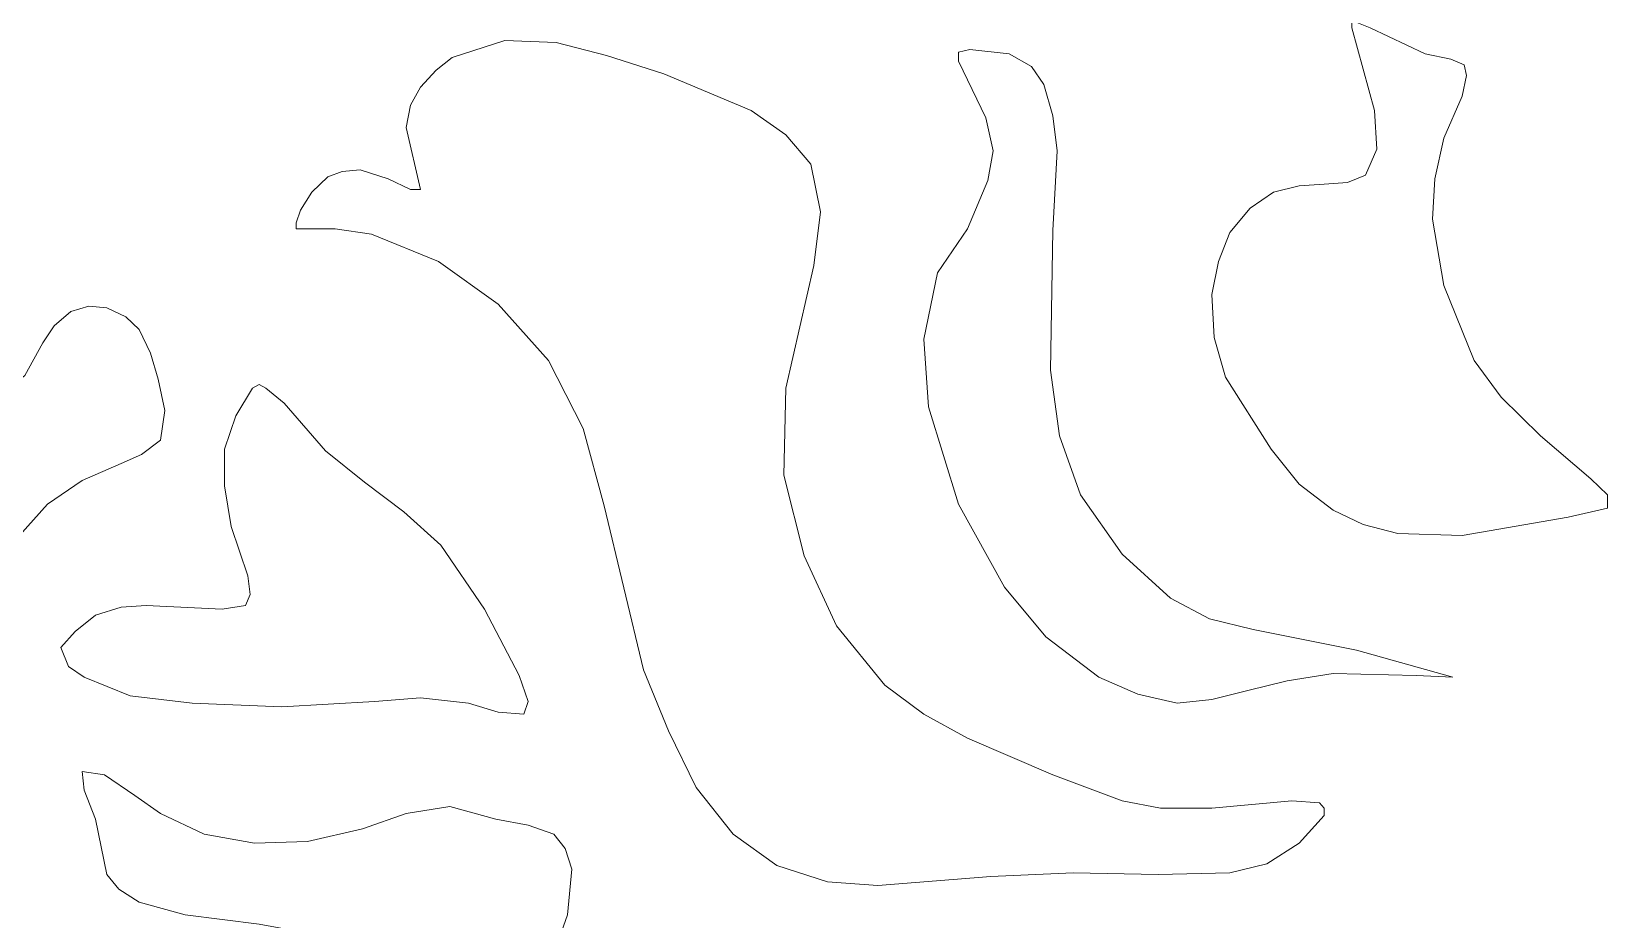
# Model space of a CAD drawing. Header units: millimetres. Extents: x -1200 to 1200, y -590 to 590.
# Drawn here: x 669 to 1191, y -174 to 120 of the extents above; entities that cross this region are included whole.
import ezdxf

# ---------------------------------------------------------------- set-up
doc = ezdxf.new("R2010")
doc.units = ezdxf.units.MM
doc.header["$MEASUREMENT"] = 0
doc.layers.add('Layer 1', color=7, linetype='Continuous')

msp = doc.modelspace()

# ---------------------------------------------------------------- linework, layer by layer
at = {"layer": 'Layer 1', "color": 250, "lineweight": 20}
for points, knots in [([(1106.4242, 120.9708), (1106.4242, 120.9708), (1113.9064, 93.594), (1113.9064, 93.594), (1113.9064, 93.594), (1114.6531, 80.8053), (1114.6531, 80.8053), (1114.6531, 80.8053), (1110.912, 72.2115), (1110.912, 72.2115), (1110.912, 72.2115), (1104.9282, 69.8138), (1104.9282, 69.8138), (1104.9282, 69.8138), (1097.1962, 69.2154), (1097.1962, 69.2154), (1097.1962, 69.2154), (1088.9647, 68.6149), (1088.9647, 68.6149), (1088.9647, 68.6149), (1080.4859, 66.6161), (1080.4859, 66.6161), (1080.4859, 66.6161), (1072.7539, 61.2222), (1072.7539, 61.2222), (1072.7539, 61.2222), (1066.0209, 53.229), (1066.0209, 53.229), (1066.0209, 53.229), (1062.2798, 43.6359), (1062.2798, 43.6359), (1062.2798, 43.6359), (1060.0345, 32.6465), (1060.0345, 32.6465), (1060.0345, 32.6465), (1060.7838, 18.4573), (1060.7838, 18.4573), (1060.7838, 18.4573), (1064.525, 5.2697), (1064.525, 5.2697), (1064.525, 5.2697), (1079.7367, -18.5105), (1079.7367, -18.5105), (1079.7367, -18.5105), (1088.9647, -30.1003), (1088.9647, -30.1003), (1088.9647, -30.1003), (1100.1881, -38.6941), (1100.1881, -38.6941), (1100.1881, -38.6941), (1110.1653, -43.4896), (1110.1653, -43.4896), (1110.1653, -43.4896), (1121.6385, -46.4878), (1121.6385, -46.4878), (1121.6385, -46.4878), (1142.8365, -47.0862), (1142.8365, -47.0862), (1142.8365, -47.0862), (1178.0027, -41.0918), (1178.0027, -41.0918), (1178.0027, -41.0918), (1190.9718, -38.0935), (1190.9718, -38.0935), (1190.9718, -38.0935), (1190.9718, -33.6991), (1190.9718, -33.6991), (1190.9718, -33.6991), (1185.485, -28.3031), (1185.485, -28.3031), (1185.485, -28.3031), (1168.7747, -14.1139), (1168.7747, -14.1139), (1168.7747, -14.1139), (1155.8056, -1.3252), (1155.8056, -1.3252), (1155.8056, -1.3252), (1146.8274, 10.863), (1146.8274, 10.863), (1146.8274, 10.863), (1136.8501, 35.6426), (1136.8501, 35.6426), (1136.8501, 35.6426), (1133.109, 57.6234), (1133.109, 57.6234), (1133.109, 57.6234), (1133.8583, 71.0127), (1133.8583, 71.0127), (1133.8583, 71.0127), (1136.8501, 84.4019), (1136.8501, 84.4019), (1136.8501, 84.4019), (1142.8365, 98.3895), (1142.8365, 98.3895), (1142.8365, 98.3895), (1144.3325, 105.1838), (1144.3325, 105.1838), (1144.3325, 105.1838), (1143.5857, 108.7804), (1143.5857, 108.7804), (1143.5857, 108.7804), (1139.0954, 110.5799), (1139.0954, 110.5799), (1139.0954, 110.5799), (1130.6167, 112.3771), (1130.6167, 112.3771), (1130.6167, 112.3771), (1112.4105, 120.9708), (1112.4105, 120.9708), (1112.4105, 120.9708), (1106.4242, 123.3686), (1106.4242, 123.3686), (1106.4242, 123.3686), (1106.4242, 120.9708), (1106.4242, 120.9708)], [0, 0, 0, 0, 0.02631579, 0.02631579, 0.02631579, 0.05263158, 0.05263158, 0.05263158, 0.07894737, 0.07894737, 0.07894737, 0.10526316, 0.10526316, 0.10526316, 0.13157895, 0.13157895, 0.13157895, 0.15789474, 0.15789474, 0.15789474, 0.18421053, 0.18421053, 0.18421053, 0.21052632, 0.21052632, 0.21052632, 0.23684211, 0.23684211, 0.23684211, 0.26315789, 0.26315789, 0.26315789, 0.28947368, 0.28947368, 0.28947368, 0.31578947, 0.31578947, 0.31578947, 0.34210526, 0.34210526, 0.34210526, 0.36842105, 0.36842105, 0.36842105, 0.39473684, 0.39473684, 0.39473684, 0.42105263, 0.42105263, 0.42105263, 0.44736842, 0.44736842, 0.44736842, 0.47368421, 0.47368421, 0.47368421, 0.5, 0.5, 0.5, 0.52631579, 0.52631579, 0.52631579, 0.55263158, 0.55263158, 0.55263158, 0.57894737, 0.57894737, 0.57894737, 0.60526316, 0.60526316, 0.60526316, 0.63157895, 0.63157895, 0.63157895, 0.65789474, 0.65789474, 0.65789474, 0.68421053, 0.68421053, 0.68421053, 0.71052632, 0.71052632, 0.71052632, 0.73684211, 0.73684211, 0.73684211, 0.76315789, 0.76315789, 0.76315789, 0.78947368, 0.78947368, 0.78947368, 0.81578947, 0.81578947, 0.81578947, 0.84210526, 0.84210526, 0.84210526, 0.86842105, 0.86842105, 0.86842105, 0.89473684, 0.89473684, 0.89473684, 0.92105263, 0.92105263, 0.92105263, 0.94736842, 0.94736842, 0.94736842, 0.97368421, 0.97368421, 0.97368421, 1, 1, 1, 1]), ([(758.5061, 54.4279), (758.5061, 54.4279), (769.9792, 54.4279), (769.9792, 54.4279), (769.9792, 54.4279), (781.952, 52.6285), (781.952, 52.6285), (781.952, 52.6285), (804.149, 43.6359), (804.149, 43.6359), (804.149, 43.6359), (823.8511, 29.4488), (823.8511, 29.4488), (823.8511, 29.4488), (840.5614, 10.863), (840.5614, 10.863), (840.5614, 10.863), (852.032, -11.7161), (852.032, -11.7161), (852.032, -11.7161), (859.0173, -37.2957), (859.0173, -37.2957), (859.0173, -37.2957), (871.9864, -91.6483), (871.9864, -91.6483), (871.9864, -91.6483), (880.2153, -111.8319), (880.2153, -111.8319), (880.2153, -111.8319), (889.4434, -130.6171), (889.4434, -130.6171), (889.4434, -130.6171), (901.6632, -146.003), (901.6632, -146.003), (901.6632, -146.003), (916.1308, -156.394), (916.1308, -156.394), (916.1308, -156.394), (932.8385, -161.79), (932.8385, -161.79), (932.8385, -161.79), (949.5487, -162.9889), (949.5487, -162.9889), (949.5487, -162.9889), (986.9601, -159.9907), (986.9601, -159.9907), (986.9601, -159.9907), (1014.1445, -158.7918), (1014.1445, -158.7918), (1014.1445, -158.7918), (1042.3279, -159.3923), (1042.3279, -159.3923), (1042.3279, -159.3923), (1066.0209, -158.7918), (1066.0209, -158.7918), (1066.0209, -158.7918), (1078.2408, -155.7957), (1078.2408, -155.7957), (1078.2408, -155.7957), (1088.9647, -149.0014), (1088.9647, -149.0014), (1088.9647, -149.0014), (1097.1962, -139.8093), (1097.1962, -139.8093), (1097.1962, -139.8093), (1097.1962, -137.4115), (1097.1962, -137.4115), (1097.1962, -137.4115), (1095.7003, -135.6121), (1095.7003, -135.6121), (1095.7003, -135.6121), (1086.4723, -135.0116), (1086.4723, -135.0116), (1086.4723, -135.0116), (1060.0345, -137.4115), (1060.0345, -137.4115), (1060.0345, -137.4115), (1043.0746, -137.4115), (1043.0746, -137.4115), (1043.0746, -137.4115), (1030.3552, -135.0116), (1030.3552, -135.0116), (1030.3552, -135.0116), (1007.4115, -126.42), (1007.4115, -126.42), (1007.4115, -126.42), (979.2281, -114.2296), (979.2281, -114.2296), (979.2281, -114.2296), (964.763, -106.2364), (964.763, -106.2364), (964.763, -106.2364), (951.7939, -96.6455), (951.7939, -96.6455), (951.7939, -96.6455), (935.8329, -77.0624), (935.8329, -77.0624), (935.8329, -77.0624), (925.109, -53.8805), (925.109, -53.8805), (925.109, -53.8805), (918.3734, -27.1042), (918.3734, -27.1042), (918.3734, -27.1042), (919.1227, 1.6709), (919.1227, 1.6709), (919.1227, 1.6709), (928.3506, 42.2376), (928.3506, 42.2376), (928.3506, 42.2376), (930.5959, 60.0234), (930.5959, 60.0234), (930.5959, 60.0234), (927.3516, 75.8081), (927.3516, 75.8081), (927.3516, 75.8081), (919.1227, 85.6008), (919.1227, 85.6008), (919.1227, 85.6008), (907.6495, 93.594), (907.6495, 93.594), (907.6495, 93.594), (878.7194, 105.7843), (878.7194, 105.7843), (878.7194, 105.7843), (859.764, 111.7787), (859.764, 111.7787), (859.764, 111.7787), (843.0538, 116.1754), (843.0538, 116.1754), (843.0538, 116.1754), (826.0964, 116.7736), (826.0964, 116.7736), (826.0964, 116.7736), (808.6369, 111.1782), (808.6369, 111.1782), (808.6369, 111.1782), (803.3997, 106.9833), (803.3997, 106.9833), (803.3997, 106.9833), (798.1627, 101.3878), (798.1627, 101.3878), (798.1627, 101.3878), (794.9211, 95.3934), (794.9211, 95.3934), (794.9211, 95.3934), (793.4225, 87.9985), (793.4225, 87.9985), (793.4225, 87.9985), (798.1627, 67.4161), (798.1627, 67.4161), (798.1627, 67.4161), (794.9211, 67.4161), (794.9211, 67.4161), (794.9211, 67.4161), (787.4388, 71.0127), (787.4388, 71.0127), (787.4388, 71.0127), (778.2108, 74.011), (778.2108, 74.011), (778.2108, 74.011), (772.2245, 73.4104), (772.2245, 73.4104), (772.2245, 73.4104), (767.4869, 71.6132), (767.4869, 71.6132), (767.4869, 71.6132), (762.2472, 66.6161), (762.2472, 66.6161), (762.2472, 66.6161), (758.5061, 60.6217), (758.5061, 60.6217), (758.5061, 60.6217), (757.0102, 56.4245), (757.0102, 56.4245), (757.0102, 56.4245), (757.0102, 54.4279), (757.0102, 54.4279), (757.0102, 54.4279), (758.5061, 54.4279), (758.5061, 54.4279)], [0, 0, 0, 0, 0.01666667, 0.01666667, 0.01666667, 0.03333333, 0.03333333, 0.03333333, 0.05, 0.05, 0.05, 0.06666667, 0.06666667, 0.06666667, 0.08333333, 0.08333333, 0.08333333, 0.1, 0.1, 0.1, 0.11666667, 0.11666667, 0.11666667, 0.13333333, 0.13333333, 0.13333333, 0.15, 0.15, 0.15, 0.16666667, 0.16666667, 0.16666667, 0.18333333, 0.18333333, 0.18333333, 0.2, 0.2, 0.2, 0.21666667, 0.21666667, 0.21666667, 0.23333333, 0.23333333, 0.23333333, 0.25, 0.25, 0.25, 0.26666667, 0.26666667, 0.26666667, 0.28333333, 0.28333333, 0.28333333, 0.3, 0.3, 0.3, 0.31666667, 0.31666667, 0.31666667, 0.33333333, 0.33333333, 0.33333333, 0.35, 0.35, 0.35, 0.36666667, 0.36666667, 0.36666667, 0.38333333, 0.38333333, 0.38333333, 0.4, 0.4, 0.4, 0.41666667, 0.41666667, 0.41666667, 0.43333333, 0.43333333, 0.43333333, 0.45, 0.45, 0.45, 0.46666667, 0.46666667, 0.46666667, 0.48333333, 0.48333333, 0.48333333, 0.5, 0.5, 0.5, 0.51666667, 0.51666667, 0.51666667, 0.53333333, 0.53333333, 0.53333333, 0.55, 0.55, 0.55, 0.56666667, 0.56666667, 0.56666667, 0.58333333, 0.58333333, 0.58333333, 0.6, 0.6, 0.6, 0.61666667, 0.61666667, 0.61666667, 0.63333333, 0.63333333, 0.63333333, 0.65, 0.65, 0.65, 0.66666667, 0.66666667, 0.66666667, 0.68333333, 0.68333333, 0.68333333, 0.7, 0.7, 0.7, 0.71666667, 0.71666667, 0.71666667, 0.73333333, 0.73333333, 0.73333333, 0.75, 0.75, 0.75, 0.76666667, 0.76666667, 0.76666667, 0.78333333, 0.78333333, 0.78333333, 0.8, 0.8, 0.8, 0.81666667, 0.81666667, 0.81666667, 0.83333333, 0.83333333, 0.83333333, 0.85, 0.85, 0.85, 0.86666667, 0.86666667, 0.86666667, 0.88333333, 0.88333333, 0.88333333, 0.9, 0.9, 0.9, 0.91666667, 0.91666667, 0.91666667, 0.93333333, 0.93333333, 0.93333333, 0.95, 0.95, 0.95, 0.96666667, 0.96666667, 0.96666667, 0.98333333, 0.98333333, 0.98333333, 1, 1, 1, 1]), ([(976.2362, 109.9793), (976.2362, 109.9793), (985.2144, 91.1963), (985.2144, 91.1963), (985.2144, 91.1963), (987.7094, 80.2048), (987.7094, 80.2048), (987.7094, 80.2048), (985.9611, 70.4143), (985.9611, 70.4143), (985.9611, 70.4143), (979.2281, 54.4279), (979.2281, 54.4279), (979.2281, 54.4279), (969.2534, 39.8398), (969.2534, 39.8398), (969.2534, 39.8398), (964.763, 17.859), (964.763, 17.859), (964.763, 17.859), (966.259, -4.5229), (966.259, -4.5229), (966.259, -4.5229), (976.2362, -36.6952), (976.2362, -36.6952), (976.2362, -36.6952), (991.4479, -64.2715), (991.4479, -64.2715), (991.4479, -64.2715), (1005.1663, -80.659), (1005.1663, -80.659), (1005.1663, -80.659), (1022.6232, -94.0482), (1022.6232, -94.0482), (1022.6232, -94.0482), (1035.5923, -99.6416), (1035.5923, -99.6416), (1035.5923, -99.6416), (1048.5613, -102.6398), (1048.5613, -102.6398), (1048.5613, -102.6398), (1060.0345, -101.4409), (1060.0345, -101.4409), (1060.0345, -101.4409), (1072.0073, -98.4426), (1072.0073, -98.4426), (1072.0073, -98.4426), (1084.9764, -95.2471), (1084.9764, -95.2471), (1084.9764, -95.2471), (1100.1881, -92.8472), (1100.1881, -92.8472), (1100.1881, -92.8472), (1127.6222, -93.4477), (1127.6222, -93.4477), (1127.6222, -93.4477), (1139.8447, -94.0482), (1139.8447, -94.0482), (1139.8447, -94.0482), (1107.9201, -85.0556), (1107.9201, -85.0556), (1107.9201, -85.0556), (1073.7529, -78.2612), (1073.7529, -78.2612), (1073.7529, -78.2612), (1059.2879, -74.6646), (1059.2879, -74.6646), (1059.2879, -74.6646), (1046.3188, -67.8703), (1046.3188, -67.8703), (1046.3188, -67.8703), (1030.3552, -53.2822), (1030.3552, -53.2822), (1030.3552, -53.2822), (1016.6394, -33.6991), (1016.6394, -33.6991), (1016.6394, -33.6991), (1009.6567, -14.1139), (1009.6567, -14.1139), (1009.6567, -14.1139), (1006.6622, 7.6675), (1006.6622, 7.6675), (1006.6622, 7.6675), (1007.4115, 53.8274), (1007.4115, 53.8274), (1007.4115, 53.8274), (1008.9074, 80.2048), (1008.9074, 80.2048), (1008.9074, 80.2048), (1007.4115, 91.7946), (1007.4115, 91.7946), (1007.4115, 91.7946), (1004.417, 102.1856), (1004.417, 102.1856), (1004.417, 102.1856), (1000.4287, 108.1821), (1000.4287, 108.1821), (1000.4287, 108.1821), (992.9464, 112.3771), (992.9464, 112.3771), (992.9464, 112.3771), (979.9773, 113.7776), (979.9773, 113.7776), (979.9773, 113.7776), (976.2362, 112.9776), (976.2362, 112.9776), (976.2362, 112.9776), (976.2362, 109.9793), (976.2362, 109.9793)], [0, 0, 0, 0, 0.02777778, 0.02777778, 0.02777778, 0.05555556, 0.05555556, 0.05555556, 0.08333333, 0.08333333, 0.08333333, 0.11111111, 0.11111111, 0.11111111, 0.13888889, 0.13888889, 0.13888889, 0.16666667, 0.16666667, 0.16666667, 0.19444444, 0.19444444, 0.19444444, 0.22222222, 0.22222222, 0.22222222, 0.25, 0.25, 0.25, 0.27777778, 0.27777778, 0.27777778, 0.30555556, 0.30555556, 0.30555556, 0.33333333, 0.33333333, 0.33333333, 0.36111111, 0.36111111, 0.36111111, 0.38888889, 0.38888889, 0.38888889, 0.41666667, 0.41666667, 0.41666667, 0.44444444, 0.44444444, 0.44444444, 0.47222222, 0.47222222, 0.47222222, 0.5, 0.5, 0.5, 0.52777778, 0.52777778, 0.52777778, 0.55555556, 0.55555556, 0.55555556, 0.58333333, 0.58333333, 0.58333333, 0.61111111, 0.61111111, 0.61111111, 0.63888889, 0.63888889, 0.63888889, 0.66666667, 0.66666667, 0.66666667, 0.69444444, 0.69444444, 0.69444444, 0.72222222, 0.72222222, 0.72222222, 0.75, 0.75, 0.75, 0.77777778, 0.77777778, 0.77777778, 0.80555556, 0.80555556, 0.80555556, 0.83333333, 0.83333333, 0.83333333, 0.86111111, 0.86111111, 0.86111111, 0.88888889, 0.88888889, 0.88888889, 0.91666667, 0.91666667, 0.91666667, 0.94444444, 0.94444444, 0.94444444, 0.97222222, 0.97222222, 0.97222222, 1, 1, 1, 1]), ([(711.3699, 4.6692), (711.3699, 4.6692), (713.615, -5.7218), (713.615, -5.7218), (713.615, -5.7218), (712.1191, -15.5144), (712.1191, -15.5144), (712.1191, -15.5144), (705.883, -20.3099), (705.883, -20.3099), (705.883, -20.3099), (699.1501, -23.3082), (699.1501, -23.3082), (699.1501, -23.3082), (686.1809, -28.9014), (686.1809, -28.9014), (686.1809, -28.9014), (674.7078, -36.6952), (674.7078, -36.6952), (674.7078, -36.6952), (665.4798, -47.0862), (665.4798, -47.0862), (665.4798, -47.0862), (658.7467, -62.4742), (658.7467, -62.4742), (658.7467, -62.4742), (656.5016, -69.0692), (656.5016, -69.0692), (656.5016, -69.0692), (654.2564, -74.0641), (654.2564, -74.0641), (654.2564, -74.0641), (651.0148, -74.0641), (651.0148, -74.0641), (651.0148, -74.0641), (648.0229, -72.6658), (648.0229, -72.6658), (648.0229, -72.6658), (639.7913, -67.2698), (639.7913, -67.2698), (639.7913, -67.2698), (631.3127, -62.4742), (631.3127, -62.4742), (631.3127, -62.4742), (624.5771, -57.4771), (624.5771, -57.4771), (624.5771, -57.4771), (619.0902, -48.8856), (619.0902, -48.8856), (619.0902, -48.8856), (616.0983, -38.0935), (616.0983, -38.0935), (616.0983, -38.0935), (615.349, -27.7026), (615.349, -27.7026), (615.349, -27.7026), (617.5942, -19.111), (617.5942, -19.111), (617.5942, -19.111), (625.3262, -16.1127), (625.3262, -16.1127), (625.3262, -16.1127), (635.8004, -14.1139), (635.8004, -14.1139), (635.8004, -14.1139), (647.2736, -7.5212), (647.2736, -7.5212), (647.2736, -7.5212), (657.9975, -1.9257), (657.9975, -1.9257), (657.9975, -1.9257), (667.2255, 5.8681), (667.2255, 5.8681), (667.2255, 5.8681), (673.2118, 16.6601), (673.2118, 16.6601), (673.2118, 16.6601), (676.9529, 22.2534), (676.9529, 22.2534), (676.9529, 22.2534), (682.4398, 27.0511), (682.4398, 27.0511), (682.4398, 27.0511), (688.4261, 28.8483), (688.4261, 28.8483), (688.4261, 28.8483), (694.4099, 28.2499), (694.4099, 28.2499), (694.4099, 28.2499), (700.646, 25.2517), (700.646, 25.2517), (700.646, 25.2517), (705.1364, 21.0545), (705.1364, 21.0545), (705.1364, 21.0545), (708.8749, 13.2629), (708.8749, 13.2629), (708.8749, 13.2629), (711.3699, 4.6692), (711.3699, 4.6692)], [0, 0, 0, 0, 0.03030303, 0.03030303, 0.03030303, 0.06060606, 0.06060606, 0.06060606, 0.09090909, 0.09090909, 0.09090909, 0.12121212, 0.12121212, 0.12121212, 0.15151515, 0.15151515, 0.15151515, 0.18181818, 0.18181818, 0.18181818, 0.21212121, 0.21212121, 0.21212121, 0.24242424, 0.24242424, 0.24242424, 0.27272727, 0.27272727, 0.27272727, 0.3030303, 0.3030303, 0.3030303, 0.33333333, 0.33333333, 0.33333333, 0.36363636, 0.36363636, 0.36363636, 0.39393939, 0.39393939, 0.39393939, 0.42424242, 0.42424242, 0.42424242, 0.45454545, 0.45454545, 0.45454545, 0.48484848, 0.48484848, 0.48484848, 0.51515152, 0.51515152, 0.51515152, 0.54545455, 0.54545455, 0.54545455, 0.57575758, 0.57575758, 0.57575758, 0.60606061, 0.60606061, 0.60606061, 0.63636364, 0.63636364, 0.63636364, 0.66666667, 0.66666667, 0.66666667, 0.6969697, 0.6969697, 0.6969697, 0.72727273, 0.72727273, 0.72727273, 0.75757576, 0.75757576, 0.75757576, 0.78787879, 0.78787879, 0.78787879, 0.81818182, 0.81818182, 0.81818182, 0.84848485, 0.84848485, 0.84848485, 0.87878788, 0.87878788, 0.87878788, 0.90909091, 0.90909091, 0.90909091, 0.93939394, 0.93939394, 0.93939394, 0.96969697, 0.96969697, 0.96969697, 1, 1, 1, 1]), ([(742.5452, 1.6709), (742.5452, 1.6709), (737.0583, -7.5212), (737.0583, -7.5212), (737.0583, -7.5212), (733.3172, -18.5105), (733.3172, -18.5105), (733.3172, -18.5105), (733.3172, -30.7009), (733.3172, -30.7009), (733.3172, -30.7009), (735.5624, -44.0901), (735.5624, -44.0901), (735.5624, -44.0901), (741.0492, -60.4754), (741.0492, -60.4754), (741.0492, -60.4754), (741.7985, -66.6714), (741.7985, -66.6714), (741.7985, -66.6714), (740.2999, -70.268), (740.2999, -70.268), (740.2999, -70.268), (732.5705, -71.4669), (732.5705, -71.4669), (732.5705, -71.4669), (707.379, -70.268), (707.379, -70.268), (707.379, -70.268), (699.1501, -70.8664), (699.1501, -70.8664), (699.1501, -70.8664), (690.6687, -73.4635), (690.6687, -73.4635), (690.6687, -73.4635), (683.9357, -78.8596), (683.9357, -78.8596), (683.9357, -78.8596), (679.1981, -84.2556), (679.1981, -84.2556), (679.1981, -84.2556), (681.6905, -90.4494), (681.6905, -90.4494), (681.6905, -90.4494), (686.9276, -94.0482), (686.9276, -94.0482), (686.9276, -94.0482), (702.1418, -100.2421), (702.1418, -100.2421), (702.1418, -100.2421), (722.5932, -102.6398), (722.5932, -102.6398), (722.5932, -102.6398), (752.2727, -103.8387), (752.2727, -103.8387), (752.2727, -103.8387), (782.9484, -102.0415), (782.9484, -102.0415), (782.9484, -102.0415), (798.1627, -100.8404), (798.1627, -100.8404), (798.1627, -100.8404), (814.1236, -102.6398), (814.1236, -102.6398), (814.1236, -102.6398), (823.8511, -105.6381), (823.8511, -105.6381), (823.8511, -105.6381), (832.3299, -106.2364), (832.3299, -106.2364), (832.3299, -106.2364), (833.8258, -102.0415), (833.8258, -102.0415), (833.8258, -102.0415), (830.8339, -93.4477), (830.8339, -93.4477), (830.8339, -93.4477), (819.3608, -71.4669), (819.3608, -71.4669), (819.3608, -71.4669), (804.8957, -50.2839), (804.8957, -50.2839), (804.8957, -50.2839), (792.6759, -39.2946), (792.6759, -39.2946), (792.6759, -39.2946), (779.7067, -29.502), (779.7067, -29.502), (779.7067, -29.502), (766.7376, -19.111), (766.7376, -19.111), (766.7376, -19.111), (753.0193, -3.324), (753.0193, -3.324), (753.0193, -3.324), (747.0355, 1.6709), (747.0355, 1.6709), (747.0355, 1.6709), (744.7903, 2.8698), (744.7903, 2.8698), (744.7903, 2.8698), (742.5452, 1.6709), (742.5452, 1.6709)], [0, 0, 0, 0, 0.02941176, 0.02941176, 0.02941176, 0.05882353, 0.05882353, 0.05882353, 0.08823529, 0.08823529, 0.08823529, 0.11764706, 0.11764706, 0.11764706, 0.14705882, 0.14705882, 0.14705882, 0.17647059, 0.17647059, 0.17647059, 0.20588235, 0.20588235, 0.20588235, 0.23529412, 0.23529412, 0.23529412, 0.26470588, 0.26470588, 0.26470588, 0.29411765, 0.29411765, 0.29411765, 0.32352941, 0.32352941, 0.32352941, 0.35294118, 0.35294118, 0.35294118, 0.38235294, 0.38235294, 0.38235294, 0.41176471, 0.41176471, 0.41176471, 0.44117647, 0.44117647, 0.44117647, 0.47058824, 0.47058824, 0.47058824, 0.5, 0.5, 0.5, 0.52941176, 0.52941176, 0.52941176, 0.55882353, 0.55882353, 0.55882353, 0.58823529, 0.58823529, 0.58823529, 0.61764706, 0.61764706, 0.61764706, 0.64705882, 0.64705882, 0.64705882, 0.67647059, 0.67647059, 0.67647059, 0.70588235, 0.70588235, 0.70588235, 0.73529412, 0.73529412, 0.73529412, 0.76470588, 0.76470588, 0.76470588, 0.79411765, 0.79411765, 0.79411765, 0.82352941, 0.82352941, 0.82352941, 0.85294118, 0.85294118, 0.85294118, 0.88235294, 0.88235294, 0.88235294, 0.91176471, 0.91176471, 0.91176471, 0.94117647, 0.94117647, 0.94117647, 0.97058824, 0.97058824, 0.97058824, 1, 1, 1, 1]), ([(842.3071, -146.003), (842.3071, -146.003), (846.0482, -150.7986), (846.0482, -150.7986), (846.0482, -150.7986), (848.2934, -157.5929), (848.2934, -157.5929), (848.2934, -157.5929), (846.7949, -172.7816), (846.7949, -172.7816), (846.7949, -172.7816), (842.3071, -185.5703), (842.3071, -185.5703), (842.3071, -185.5703), (836.8203, -197.7584), (836.8203, -197.7584), (836.8203, -197.7584), (830.8339, -209.3505), (830.8339, -209.3505), (830.8339, -209.3505), (823.1019, -212.3466), (823.1019, -212.3466), (823.1019, -212.3466), (814.8729, -210.5493), (814.8729, -210.5493), (814.8729, -210.5493), (796.417, -198.9573), (796.417, -198.9573), (796.417, -198.9573), (780.4534, -187.3675), (780.4534, -187.3675), (780.4534, -187.3675), (765.2417, -179.5737), (765.2417, -179.5737), (765.2417, -179.5737), (744.7903, -175.7776), (744.7903, -175.7776), (744.7903, -175.7776), (720.3481, -172.7816), (720.3481, -172.7816), (720.3481, -172.7816), (705.1364, -168.5844), (705.1364, -168.5844), (705.1364, -168.5844), (698.4008, -164.1878), (698.4008, -164.1878), (698.4008, -164.1878), (694.4099, -159.3923), (694.4099, -159.3923), (694.4099, -159.3923), (690.6687, -141.0081), (690.6687, -141.0081), (690.6687, -141.0081), (686.9276, -131.4149), (686.9276, -131.4149), (686.9276, -131.4149), (686.1809, -125.2211), (686.1809, -125.2211), (686.1809, -125.2211), (693.6632, -126.42), (693.6632, -126.42), (693.6632, -126.42), (703.6378, -133.2144), (703.6378, -133.2144), (703.6378, -133.2144), (712.1191, -139.2087), (712.1191, -139.2087), (712.1191, -139.2087), (726.5841, -146.003), (726.5841, -146.003), (726.5841, -146.003), (743.2944, -149.0014), (743.2944, -149.0014), (743.2944, -149.0014), (760.7513, -148.4008), (760.7513, -148.4008), (760.7513, -148.4008), (778.9575, -144.2037), (778.9575, -144.2037), (778.9575, -144.2037), (793.4225, -139.2087), (793.4225, -139.2087), (793.4225, -139.2087), (807.8902, -136.811), (807.8902, -136.811), (807.8902, -136.811), (823.1019, -141.0081), (823.1019, -141.0081), (823.1019, -141.0081), (833.8258, -143.0048), (833.8258, -143.0048), (833.8258, -143.0048), (842.3071, -146.003), (842.3071, -146.003)], [0, 0, 0, 0, 0.03225806, 0.03225806, 0.03225806, 0.06451613, 0.06451613, 0.06451613, 0.09677419, 0.09677419, 0.09677419, 0.12903226, 0.12903226, 0.12903226, 0.16129032, 0.16129032, 0.16129032, 0.19354839, 0.19354839, 0.19354839, 0.22580645, 0.22580645, 0.22580645, 0.25806452, 0.25806452, 0.25806452, 0.29032258, 0.29032258, 0.29032258, 0.32258065, 0.32258065, 0.32258065, 0.35483871, 0.35483871, 0.35483871, 0.38709677, 0.38709677, 0.38709677, 0.41935484, 0.41935484, 0.41935484, 0.4516129, 0.4516129, 0.4516129, 0.48387097, 0.48387097, 0.48387097, 0.51612903, 0.51612903, 0.51612903, 0.5483871, 0.5483871, 0.5483871, 0.58064516, 0.58064516, 0.58064516, 0.61290323, 0.61290323, 0.61290323, 0.64516129, 0.64516129, 0.64516129, 0.67741935, 0.67741935, 0.67741935, 0.70967742, 0.70967742, 0.70967742, 0.74193548, 0.74193548, 0.74193548, 0.77419355, 0.77419355, 0.77419355, 0.80645161, 0.80645161, 0.80645161, 0.83870968, 0.83870968, 0.83870968, 0.87096774, 0.87096774, 0.87096774, 0.90322581, 0.90322581, 0.90322581, 0.93548387, 0.93548387, 0.93548387, 0.96774194, 0.96774194, 0.96774194, 1, 1, 1, 1])]:
    msp.add_open_spline(points, degree=3, knots=knots, dxfattribs=at)

doc.saveas('drawing.dxf')
